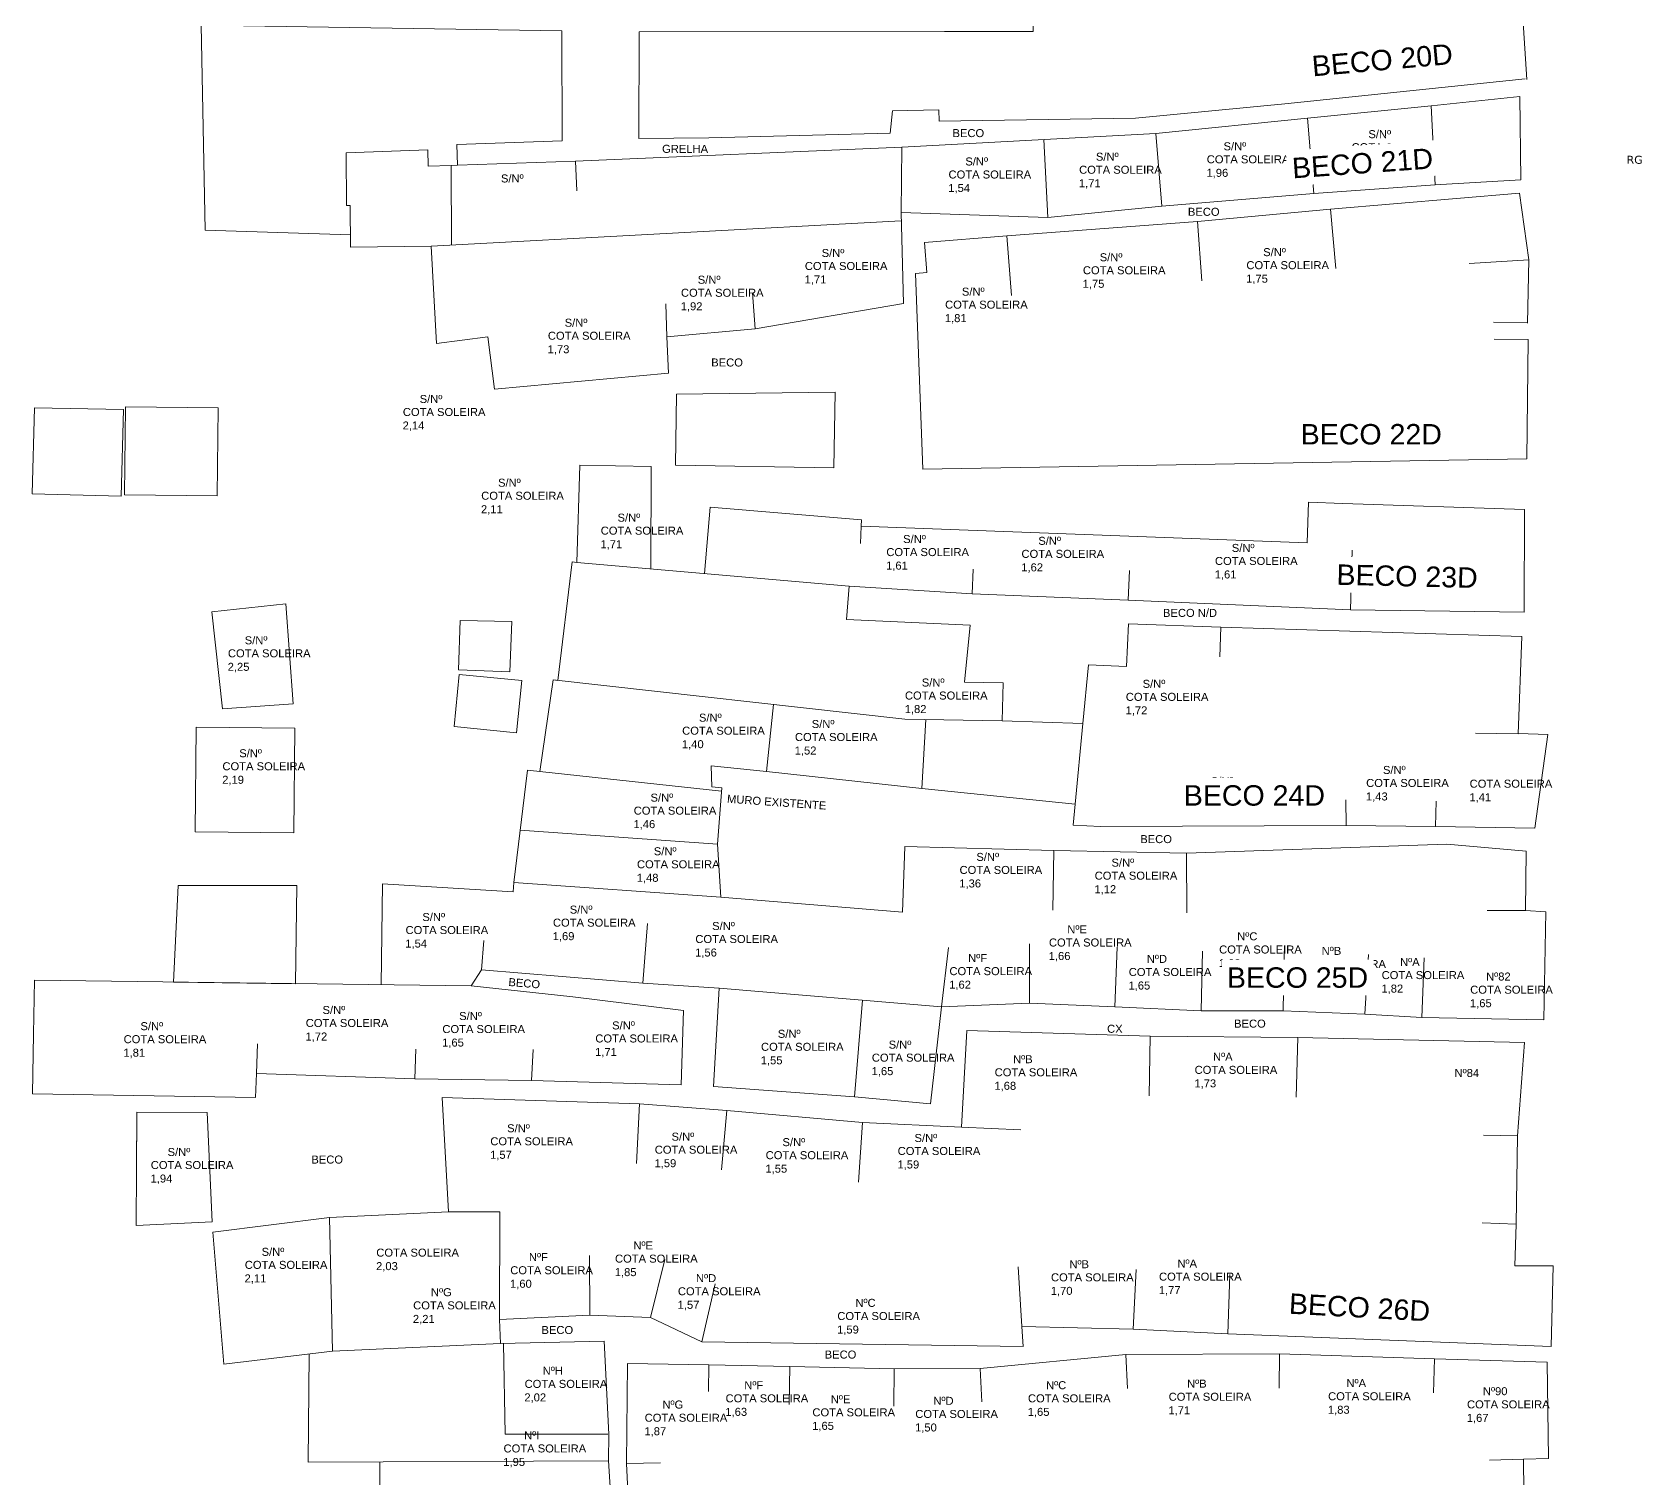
# Model space of a CAD drawing. Header units: metres. Extents: x 359101 to 360669, y 7352318 to 7353133.
# Drawn here: x 359184.8 to 359279.3, y 7352443.3 to 7352528.2 of the extents above; entities that cross this region are included whole.
import ezdxf
from ezdxf.enums import TextEntityAlignment as Align

# ---------------------------------------------------------------- set-up
doc = ezdxf.new("R2010")
doc.units = ezdxf.units.M
doc.header["$LTSCALE"] = 2.5
doc.set_wipeout_variables(frame=1)
doc.layers.add('AVT-LT-CAD-ETIQUETA NOME DE RUA', color=4, linetype='Continuous', lineweight=0)
doc.layers.add('AVT-LT-CAD-ETIQUETA NUMERO DE CASA', color=252, linetype='Continuous', lineweight=0, true_color=0x858585)
doc.layers.add('AVT-LT-URB-DIVISA TERRENO OU AL PREDIAL', color=251, linetype='Continuous', lineweight=13, true_color=0x5c5c5c)
doc.styles.add('ARIAL', font='arial.ttf')
doc.styles.add('CARIMBO', font='arial.ttf', dxfattribs={"height": 2})
doc.styles.get("Standard").update_dxf_attribs({"font": 'arial.ttf'})

msp = doc.modelspace()

# ---------------------------------------------------------------- linework, layer by layer
at = {"layer": 'AVT-LT-URB-DIVISA TERRENO OU AL PREDIAL'}
for p, q in [((359258.392, 7352523.989), (359272.51, 7352525.457)), ((359249.621, 7352523.155), (359258.392, 7352523.989)), ((359266.972, 7352523.867), (359259.715, 7352523.144)), ((359272.186, 7352524.415), (359266.972, 7352523.867)), ((359272.238, 7352519.526), (359272.186, 7352524.415)), ((359235.224, 7352522.277), (359235.343, 7352523.591)), ((359235.343, 7352523.591), (359238.077, 7352523.638)), ((359238.077, 7352523.638), (359238.092, 7352522.969)), ((359238.092, 7352522.969), (359249.621, 7352523.155)), ((359259.715, 7352523.144), (359250.822, 7352522.246)), ((359220.459, 7352521.967), (359224.56, 7352521.994)), ((359224.56, 7352521.994), (359235.224, 7352522.277)), ((359250.822, 7352522.246), (359235.904, 7352521.449)), ((359209.762, 7352521.61), (359215.956, 7352521.829)), ((359209.806, 7352520.386), (359209.762, 7352521.61)), ((359235.904, 7352521.449), (359216.747, 7352520.632)), ((359216.747, 7352520.632), (359209.806, 7352520.386)), ((359260.1, 7352518.729), (359267.223, 7352519.232)), ((359267.223, 7352519.232), (359272.238, 7352519.526)), ((359251.16, 7352517.977), (359260.1, 7352518.729)), ((359272.17, 7352518.746), (359261.063, 7352517.815)), ((359272.71, 7352514.829), (359272.17, 7352518.746)), ((359235.994, 7352512.278), (359235.852, 7352517.613)), ((359235.852, 7352517.613), (359244.477, 7352517.312)), ((359244.477, 7352517.312), (359251.16, 7352517.977)), ((359261.063, 7352517.815), (359253.258, 7352517.085)), ((359242.075, 7352516.238), (359237.226, 7352515.845)), ((359253.258, 7352517.085), (359242.075, 7352516.238)), ((359272.647, 7352511.111), (359272.71, 7352514.829)), ((359227.287, 7352510.774), (359235.994, 7352512.278)), ((359222.108, 7352510.304), (359227.287, 7352510.774)), ((359222.19, 7352508.175), (359222.108, 7352510.304)), ((359272.596, 7352503.153, 1.533), (359272.682, 7352510.157, 1.533)), ((359211.986, 7352507.248), (359222.19, 7352508.175)), ((359272.438, 7352494.152), (359272.464, 7352500.173)), ((359232.798, 7352495.68), (359240.023, 7352495.221)), ((359240.023, 7352495.221), (359249.195, 7352494.843)), ((359249.195, 7352494.843), (359262.238, 7352494.289)), ((359239.917, 7352493.387), (359232.646, 7352493.721)), ((359262.238, 7352494.289), (359272.438, 7352494.152)), ((359239.574, 7352490.046), (359239.917, 7352493.387)), ((359249.205, 7352493.463), (359249.084, 7352490.96)), ((359254.636, 7352493.27), (359249.205, 7352493.463)), ((359272.308, 7352492.713), (359254.636, 7352493.27)), ((359272.099, 7352486.999), (359272.308, 7352492.713)), ((359246.862, 7352491.065), (359246.53, 7352487.608)), ((359249.084, 7352490.96), (359246.862, 7352491.065)), ((359241.86, 7352489.992), (359239.574, 7352490.046)), ((359241.794, 7352487.776), (359241.86, 7352489.992)), ((359246.53, 7352487.608), (359241.794, 7352487.776)), ((359273.829, 7352486.965, 1.533), (359272.1, 7352487.028)), ((359273.077, 7352481.47, 1.533), (359273.829, 7352486.965, 1.533)), ((359237.068, 7352483.792), (359246.077, 7352482.879)), ((359246.077, 7352482.879), (359245.959, 7352481.652)), ((359245.959, 7352481.652), (359247.567, 7352481.574)), ((359247.567, 7352481.574), (359261.981, 7352481.631)), ((359261.981, 7352481.631), (359267.243, 7352481.56)), ((359267.243, 7352481.56), (359273.077, 7352481.47))]:
    msp.add_line(p, q, dxfattribs=at)
at = {"layer": 'AVT-LT-URB-DIVISA TERRENO OU AL PREDIAL', "flags": 128}
for points, elevation in [([(359272.591, 7352525.428), (359272.225, 7352531.218), (359272.148, 7352535.256), (359271.837, 7352541.486)], 1.79), ([(359272.591, 7352525.428), (359272.591, 7352525.428)], 1.79), ([(359272.641, 7352511.151), (359270.641, 7352511.176)], 1.694), ([(359272.682, 7352510.157), (359270.682, 7352510.182)], 1.533), ([(359272.596, 7352503.153), (359237.141, 7352502.537)], 1.533), ([(359274.033, 7352451.04), (359274.138, 7352455.775), (359271.89, 7352455.776), (359271.981, 7352458.221), (359272.048, 7352463.411), (359272.47, 7352468.884)], 1.577), ([(359272.048, 7352463.411), (359270.048, 7352463.437)], 1.577), ([(359271.981, 7352458.221), (359269.982, 7352458.298)], 1.577)]:
    msp.add_lwpolyline(points, dxfattribs=dict(at, elevation=elevation))
at = {"layer": 'AVT-LT-URB-DIVISA TERRENO OU AL PREDIAL', "ltscale": 3, "flags": 128}
for points in [[(359220.459, 7352521.967), (359220.478, 7352528.216), (359238.398, 7352528.231), (359243.606, 7352528.235), (359243.605, 7352530.066), (359244.476, 7352530.066), (359244.589, 7352535.861)], [(359215.956, 7352521.829), (359215.945, 7352528.281), (359194.749, 7352528.609), (359194.985, 7352516.569), (359203.529, 7352516.3)], [(359237.226, 7352515.845), (359237.368, 7352514.083), (359236.696, 7352514.028), (359237.141, 7352502.537)], [(359184.98, 7352506.147), (359184.837, 7352501.096), (359190.053, 7352500.949), (359190.196, 7352506.039), (359184.98, 7352506.147)], [(359190.315, 7352506.2), (359195.753, 7352506.144), (359195.7, 7352500.979), (359190.255, 7352501.035), (359190.315, 7352506.2)], [(359214.653, 7352484.786), (359215.431, 7352490.17), (359215.711, 7352490.139), (359216.537, 7352497.1), (359216.813, 7352497.067), (359216.994, 7352502.774)], [(359221.169, 7352496.689), (359221.189, 7352502.705), (359216.994, 7352502.774)], [(359261.792, 7352500.532), (359259.774, 7352500.6), (359259.694, 7352498.226), (359233.51, 7352499.189), (359233.524, 7352499.574), (359224.64, 7352500.305), (359224.32, 7352496.416)], [(359233.51, 7352499.189), (359233.473, 7352498.175)], [(359216.813, 7352497.067), (359232.798, 7352495.68)], [(359209.973, 7352493.657), (359209.861, 7352490.764), (359212.878, 7352490.647), (359212.992, 7352493.597), (359209.973, 7352493.657)], [(359209.62, 7352487.426), (359209.914, 7352490.493), (359213.578, 7352490.142), (359213.283, 7352487.059), (359209.62, 7352487.426)], [(359215.431, 7352490.17), (359236.067, 7352487.865), (359241.794, 7352487.776)], [(359225.275, 7352477.408), (359213.116, 7352478.281), (359213.917, 7352484.865), (359225.319, 7352483.637)], [(359193.143, 7352472.429), (359193.408, 7352478.11), (359200.367, 7352478.11), (359200.293, 7352472.337), (359193.143, 7352472.429)], [(359213.116, 7352478.281), (359213.076, 7352477.728), (359205.403, 7352478.19), (359205.327, 7352472.272)], [(359211.221, 7352473.15), (359211.362, 7352474.877)], [(359190.99, 7352464.802), (359190.933, 7352458.142), (359195.408, 7352458.351)], [(359196.097, 7352449.989), (359202.478, 7352450.765), (359202.291, 7352458.606)], [(359202.478, 7352450.765), (359212.338, 7352451.216)], [(359218.646, 7352445.888), (359212.611, 7352445.883), (359212.506, 7352451.219)], [(359201.105, 7352450.598), (359201.034, 7352444.235), (359218.679, 7352444.314)], [(359218.969, 7352439.696), (359205.27, 7352439.329), (359205.248, 7352444.254)]]:
    msp.add_lwpolyline(points, dxfattribs=at)
at = {"layer": 'AVT-LT-URB-DIVISA TERRENO OU AL PREDIAL', "flags": 128}
for points in [[(359267.223, 7352519.232), (359266.972, 7352523.867)], [(359260.1, 7352518.73), (359259.715, 7352523.144)], [(359244.477, 7352517.312), (359244.232, 7352521.894)], [(359251.16, 7352517.977), (359250.822, 7352522.246)], [(359235.852, 7352517.613), (359235.904, 7352521.449)], [(359216.747, 7352520.632), (359216.821, 7352518.884)], [(359261.063, 7352517.815), (359261.389, 7352514.33)], [(359242.075, 7352516.238), (359242.339, 7352512.748)], [(359253.258, 7352517.085), (359253.522, 7352513.595)], [(359272.71, 7352514.829), (359269.216, 7352514.619)], [(359227.287, 7352510.774), (359227.129, 7352512.898)], [(359222.108, 7352510.304), (359222.034, 7352512.241)], [(359272.464, 7352500.173), (359261.79, 7352500.532)], [(359262.238, 7352494.289), (359262.336, 7352497.787)], [(359240.023, 7352495.221), (359240.083, 7352496.671)], [(359249.195, 7352494.843), (359249.267, 7352496.592)], [(359254.636, 7352493.27), (359254.581, 7352491.521)], [(359227.956, 7352484.789), (359228.361, 7352488.725)], [(359246.077, 7352482.879), (359246.53, 7352487.608)], [(359272.099, 7352486.999), (359269.576, 7352487.051)], [(359273.708, 7352476.563), (359272.515, 7352476.636), (359272.568, 7352480.116), (359267.907, 7352480.519), (359252.607, 7352479.999), (359244.834, 7352480.149), (359236.085, 7352480.394), (359235.935, 7352476.539), (359225.275, 7352477.408), (359225.076, 7352480.534), (359225.335, 7352483.837), (359224.743, 7352483.885), (359224.71, 7352485.12), (359227.956, 7352484.789), (359237.068, 7352483.792)], [(359261.981, 7352481.631), (359261.975, 7352483.131)], [(359267.243, 7352481.56), (359267.266, 7352483.06)], [(359225.076, 7352480.534), (359213.488, 7352481.346)], [(359244.834, 7352480.149), (359244.767, 7352476.649)], [(359252.607, 7352479.999), (359252.632, 7352476.499)], [(359272.515, 7352476.636), (359270.271, 7352476.639)], [(359273.605, 7352470.214), (359273.708, 7352476.563)], [(359220.699, 7352472.376), (359220.96, 7352475.866)], [(359243.392, 7352471.185), (359243.394, 7352474.685)], [(359238.237, 7352470.98), (359238.638, 7352474.457)], [(359248.398, 7352470.981), (359248.54, 7352474.478)], [(359253.479, 7352470.743), (359253.564, 7352474.242)], [(359258.286, 7352470.735), (359258.358, 7352474.234)], [(359263.09, 7352470.546), (359263.293, 7352474.04)], [(359266.426, 7352470.352), (359266.562, 7352473.849)], [(359273.605, 7352470.214), (359266.426, 7352470.352), (359263.09, 7352470.546), (359258.286, 7352470.735), (359253.479, 7352470.743), (359248.398, 7352470.981), (359243.392, 7352471.185), (359238.237, 7352470.98), (359237.578, 7352465.282), (359233.112, 7352465.702), (359224.845, 7352466.297), (359225.167, 7352472.073), (359220.699, 7352472.376), (359211.221, 7352473.15), (359210.605, 7352472.204), (359216.589, 7352471.565), (359223.082, 7352470.765), (359222.941, 7352466.406), (359214.164, 7352466.645), (359207.31, 7352466.752), (359197.999, 7352467.059), (359197.947, 7352465.662), (359184.861, 7352465.871), (359184.916, 7352469.371)], [(359184.916, 7352469.371), (359184.967, 7352472.534), (359210.605, 7352472.204)], [(359225.167, 7352472.073), (359238.237, 7352470.98)], [(359233.112, 7352465.702), (359233.586, 7352471.369)], [(359195.437, 7352457.751), (359202.291, 7352458.606), (359209.285, 7352458.946), (359208.905, 7352465.652), (359220.506, 7352465.277), (359225.616, 7352464.886), (359233.592, 7352464.179), (359239.401, 7352463.908), (359239.709, 7352469.579), (359250.487, 7352469.253), (359259.152, 7352469.179), (359272.47, 7352468.884)], [(359250.487, 7352469.253), (359250.42, 7352465.754)], [(359259.152, 7352469.179), (359259.061, 7352465.68)], [(359197.999, 7352467.059), (359198.057, 7352468.808)], [(359207.31, 7352466.752), (359207.368, 7352468.501)], [(359214.164, 7352466.645), (359214.244, 7352468.464)], [(359220.506, 7352465.277), (359220.316, 7352461.782)], [(359190.96, 7352461.302), (359190.99, 7352464.802), (359195.108, 7352464.767), (359195.408, 7352458.351)], [(359225.616, 7352464.886), (359225.307, 7352461.4)], [(359233.592, 7352464.179), (359233.356, 7352460.687)], [(359239.401, 7352463.908), (359242.897, 7352463.746)], [(359209.285, 7352458.946), (359212.293, 7352458.937)], [(359212.274, 7352452.617), (359212.293, 7352458.937)], [(359195.437, 7352457.751), (359196.097, 7352449.989)], [(359217.573, 7352452.877), (359217.551, 7352456.377)], [(359221.139, 7352452.747), (359221.975, 7352456.146)], [(359242.952, 7352452.216), (359242.722, 7352455.708)], [(359249.492, 7352452.054), (359249.668, 7352455.549)], [(359255.035, 7352451.774), (359255.158, 7352455.271)], [(359224.148, 7352451.307), (359224.947, 7352454.715)], [(359274.033, 7352451.04), (359255.035, 7352451.774), (359249.492, 7352452.054), (359242.952, 7352452.216), (359243.03, 7352451.032), (359224.148, 7352451.307), (359221.139, 7352452.747), (359217.573, 7352452.877), (359212.274, 7352452.617), (359212.338, 7352451.216), (359218.413, 7352451.348), (359218.694, 7352445.889), (359218.679, 7352444.314), (359218.969, 7352439.696)], [(359219.956, 7352439.769), (359219.738, 7352444.167), (359219.795, 7352450.035), (359224.565, 7352449.954), (359229.33, 7352449.855), (359235.441, 7352449.718), (359240.505, 7352449.742), (359249.053, 7352450.561), (359258.083, 7352450.598), (359267.171, 7352450.308), (359273.797, 7352450.118), (359273.876, 7352444.451), (359272.41, 7352444.417), (359272.482, 7352436.886)], [(359249.053, 7352450.561), (359249.153, 7352448.561)], [(359258.083, 7352450.598), (359258.055, 7352448.598)], [(359267.171, 7352450.308), (359267.114, 7352448.309)], [(359224.565, 7352449.954), (359224.539, 7352448.401)], [(359229.33, 7352449.855), (359229.284, 7352447.628)], [(359235.441, 7352449.718), (359235.421, 7352447.534)], [(359240.505, 7352449.742), (359240.603, 7352447.788)], [(359272.41, 7352444.417), (359270.411, 7352444.37)], [(359219.738, 7352444.167), (359221.738, 7352444.207)]]:
    msp.add_lwpolyline(points, dxfattribs=at)
at = {"layer": 'AVT-LT-URB-DIVISA TERRENO OU AL PREDIAL', "ltscale": 3, "flags": 128}
for points, elevation in [([(359208.255, 7352515.63), (359203.536, 7352515.585), (359203.513, 7352518.022), (359203.3, 7352518.02), (359203.27, 7352521.115), (359208.059, 7352521.285), (359208.093, 7352520.324), (359209.441, 7352520.373)], 1.731), ([(359209.806, 7352520.386), (359209.441, 7352520.373), (359209.464, 7352515.696)], 1.563), ([(359211.986, 7352507.248), (359211.592, 7352510.316), (359208.58, 7352509.93), (359208.255, 7352515.63), (359235.865, 7352517.128)], 1.731), ([(359222.669, 7352506.942), (359222.603, 7352502.783), (359231.917, 7352502.627), (359231.991, 7352507.074), (359222.669, 7352506.942)], 1.845), ([(359232.798, 7352495.68), (359232.646, 7352493.721)], 1.532), ([(359200.158, 7352488.773), (359199.73, 7352494.639), (359195.393, 7352494.161), (359196.02, 7352488.471)], 2.194), ([(359200.158, 7352488.773), (359196.02, 7352488.471)], 2.194), ([(359237.068, 7352483.793), (359237.31, 7352487.845)], 1.591)]:
    msp.add_lwpolyline(points, dxfattribs=dict(at, elevation=elevation))
at = {"layer": 'AVT-LT-URB-DIVISA TERRENO OU AL PREDIAL', "ltscale": 3, "elevation": 1.796, "flags": 128}
msp.add_lwpolyline([(359200.208, 7352481.193), (359200.263, 7352487.345), (359194.462, 7352487.397), (359194.407, 7352481.245)], close=True, dxfattribs=at)

# ---------------------------------------------------------------- texts
at = {"layer": 'AVT-LT-CAD-ETIQUETA NUMERO DE CASA', "color": 8, "style": 'ARIAL'}
for s, p in [('BECO', (359239.805, 7352522.275)), ('S/Nº', (359263.961, 7352522.221)), ('GRELHA', (359223.173, 7352521.35)), ('S/Nº', (359247.964, 7352520.897)), ('S/Nº', (359255.458, 7352521.509)), ('S/Nº', (359240.297, 7352520.618)), ('S/Nº', (359213.028, 7352519.621)), ('BECO', (359253.628, 7352517.654)), ('S/Nº', (359231.859, 7352515.247)), ('S/Nº', (359257.785, 7352515.295)), ('S/Nº', (359248.185, 7352514.995)), ('S/Nº', (359224.585, 7352513.675)), ('S/Nº', (359240.094, 7352512.977)), ('S/Nº', (359216.771, 7352511.151)), ('BECO', (359225.639, 7352508.807)), ('S/Nº', (359208.255, 7352506.675)), ('S/Nº', (359212.857, 7352501.758)), ('S/Nº', (359219.874, 7352499.707)), ('S/Nº', (359236.644, 7352498.45)), ('S/Nº', (359244.58, 7352498.346)), ('S/Nº', (359255.941, 7352497.929)), ('BECO N/D', (359252.822, 7352494.114)), ('S/Nº', (359197.984, 7352492.506)), ('S/Nº', (359237.738, 7352490.027)), ('S/Nº', (359250.706, 7352489.95)), ('S/Nº', (359224.655, 7352487.964)), ('S/Nº', (359231.278, 7352487.592)), ('S/Nº', (359197.662, 7352485.875)), ('S/Nº', (359264.818, 7352484.895)), ('S/Nº', (359254.71, 7352484.244)), ('S/Nº', (359221.811, 7352483.27)), ('S/Nº', (359222.003, 7352480.12)), ('BECO', (359250.831, 7352480.825)), ('S/Nº', (359240.943, 7352479.788)), ('S/Nº', (359248.877, 7352479.452)), ('S/Nº', (359217.068, 7352476.694)), ('S/Nº', (359208.414, 7352476.259)), ('S/Nº', (359225.429, 7352475.733)), ('NºE', (359246.192, 7352475.528)), ('NºC', (359256.185, 7352475.117)), ('NºF', (359240.349, 7352473.845)), ('NºD', (359250.879, 7352473.796)), ('NºB', (359261.127, 7352474.267)), ('NºA', (359265.729, 7352473.615)), ('Nº82', (359270.927, 7352472.757)), ('S/Nº', (359202.553, 7352470.802)), ('S/Nº', (359191.86, 7352469.851)), ('S/Nº', (359210.575, 7352470.446)), ('S/Nº', (359219.557, 7352469.894)), ('CX', (359248.408, 7352469.689)), ('BECO', (359256.339, 7352469.991)), ('S/Nº', (359229.285, 7352469.403)), ('S/Nº', (359235.793, 7352468.768)), ('NºB', (359243.005, 7352467.907)), ('NºA', (359254.747, 7352468.05)), ('Nº84', (359269.077, 7352467.093)), ('S/Nº', (359213.391, 7352463.857)), ('S/Nº', (359223.046, 7352463.364)), ('S/Nº', (359237.311, 7352463.288)), ('S/Nº', (359193.455, 7352462.464)), ('S/Nº', (359229.559, 7352463.042)), ('BECO', (359202.16, 7352462.011)), ('S/Nº', (359198.975, 7352456.602)), ('NºE', (359220.713, 7352456.969)), ('NºF', (359214.562, 7352456.286)), ('NºB', (359246.313, 7352455.87)), ('NºA', (359252.656, 7352455.91)), ('NºD', (359224.405, 7352455.051)), ('NºG', (359208.861, 7352454.222)), ('NºC', (359233.767, 7352453.598)), ('BECO', (359215.671, 7352452.003)), ('BECO', (359232.301, 7352450.561)), ('NºH', (359215.405, 7352449.614)), ('NºA', (359262.584, 7352448.888)), ('NºF', (359227.206, 7352448.766)), ('NºE', (359232.303, 7352447.943)), ('NºC', (359244.96, 7352448.764)), ('NºB', (359253.222, 7352448.858)), ('Nº90', (359270.741, 7352448.411)), ('NºG', (359222.453, 7352447.627)), ('NºD', (359238.345, 7352447.849)), ('NºI', (359214.168, 7352445.824))]:
    msp.add_text(s, height=0.47, dxfattribs=at).set_placement(p, align=Align.MIDDLE)
for s, p in [('COTA SOLEIRA', (359253.804, 7352520.5, -992.872)), ('COTA SOLEIRA', (359262.307, 7352521.212, -992.872)), ('COTA SOLEIRA', (359238.642, 7352519.609, -992.872)), ('COTA SOLEIRA', (359246.31, 7352519.888, -992.872)), ('1,96', (359253.79, 7352519.707, -992.872)), ('2,04', (359262.293, 7352520.419, -992.872)), ('1,54', (359238.628, 7352518.816, -992.872)), ('1,71', (359246.295, 7352519.095, -992.872)), ('COTA SOLEIRA', (359230.205, 7352514.238, -992.872)), ('COTA SOLEIRA', (359246.531, 7352513.986, -992.872)), ('COTA SOLEIRA', (359256.131, 7352514.286, -992.872)), ('1,71', (359230.191, 7352513.445, -992.872)), ('1,75', (359246.517, 7352513.193, -992.872)), ('1,75', (359256.116, 7352513.493, -992.872)), ('COTA SOLEIRA', (359222.931, 7352512.666, -992.872)), ('COTA SOLEIRA', (359238.44, 7352511.968, -992.872)), ('1,92', (359222.916, 7352511.873, -992.872)), ('1,81', (359238.426, 7352511.175, -992.872)), ('COTA SOLEIRA', (359215.117, 7352510.142, -992.872)), ('1,73', (359215.102, 7352509.349, -992.872)), ('COTA SOLEIRA', (359206.601, 7352505.666, -992.872)), ('2,14', (359206.587, 7352504.873, -992.872)), ('COTA SOLEIRA', (359211.203, 7352500.749, -992.872)), ('2,11', (359211.188, 7352499.956, -992.872)), ('COTA SOLEIRA', (359218.22, 7352498.699, -992.872)), ('1,71', (359218.205, 7352497.905, -992.872)), ('COTA SOLEIRA', (359234.99, 7352497.441, -992.872)), ('COTA SOLEIRA', (359242.926, 7352497.337, -992.872)), ('COTA SOLEIRA', (359254.287, 7352496.92, -992.872)), ('1,61', (359234.976, 7352496.648, -992.872)), ('1,62', (359242.912, 7352496.544, -992.872)), ('1,61', (359254.272, 7352496.127, -992.872)), ('COTA SOLEIRA', (359196.33, 7352491.497, -992.872)), ('2,25', (359196.315, 7352490.704, -992.872)), ('COTA SOLEIRA', (359236.083, 7352489.018, -992.872)), ('COTA SOLEIRA', (359249.052, 7352488.941, -992.872)), ('1,82', (359236.069, 7352488.225, -992.872)), ('1,72', (359249.038, 7352488.148, -992.872)), ('COTA SOLEIRA', (359223.001, 7352486.955, -992.872)), ('COTA SOLEIRA', (359229.624, 7352486.583, -992.872)), ('1,40', (359222.986, 7352486.162, -992.872)), ('1,52', (359229.609, 7352485.79, -992.872)), ('COTA SOLEIRA', (359196.008, 7352484.866, -992.872)), ('2,19', (359195.993, 7352484.073, -992.872)), ('COTA SOLEIRA', (359263.164, 7352483.886, -992.872)), ('COTA SOLEIRA', (359269.24, 7352483.843, -992.872)), ('COTA SOLEIRA', (359253.056, 7352483.236, -992.872)), ('1,43', (359263.15, 7352483.093, -992.872)), ('1,41', (359269.226, 7352483.05, -992.872)), ('COTA SOLEIRA', (359220.157, 7352482.261, -992.872)), ('1,26', (359253.041, 7352482.442, -992.872)), ('1,46', (359220.143, 7352481.468, -992.872)), ('COTA SOLEIRA', (359220.349, 7352479.111, -992.872)), ('1,48', (359220.335, 7352478.318, -992.872)), ('COTA SOLEIRA', (359239.289, 7352478.779, -992.872)), ('1,36', (359239.274, 7352477.986, -992.872)), ('COTA SOLEIRA', (359247.223, 7352478.443, -992.872)), ('1,12', (359247.208, 7352477.65, -992.872)), ('COTA SOLEIRA', (359206.76, 7352475.25, -992.872)), ('COTA SOLEIRA', (359215.414, 7352475.685, -992.872)), ('1,54', (359206.745, 7352474.457, -992.872)), ('1,69', (359215.399, 7352474.892, -992.872)), ('COTA SOLEIRA', (359223.775, 7352474.724, -992.872)), ('COTA SOLEIRA', (359244.538, 7352474.519, -992.872)), ('1,56', (359223.761, 7352473.931, -992.872)), ('1,66', (359244.523, 7352473.726, -992.872)), ('COTA SOLEIRA', (359254.531, 7352474.108, -992.872)), ('1,28', (359254.516, 7352473.315, -992.872)), ('COTA SOLEIRA', (359259.473, 7352473.258, -992.872)), ('COTA SOLEIRA', (359238.695, 7352472.837, -992.872)), ('COTA SOLEIRA', (359249.225, 7352472.787, -992.872)), ('1,80', (359259.458, 7352472.465, -992.872)), ('COTA SOLEIRA', (359264.075, 7352472.606, -992.872)), ('1,62', (359238.68, 7352472.043, -992.872)), ('1,65', (359249.21, 7352471.993, -992.872)), ('1,82', (359264.061, 7352471.813, -992.872)), ('COTA SOLEIRA', (359269.273, 7352471.748, -992.872)), ('1,65', (359269.258, 7352470.955, -992.872)), ('COTA SOLEIRA', (359200.899, 7352469.793, -992.872)), ('COTA SOLEIRA', (359208.921, 7352469.437, -992.872)), ('COTA SOLEIRA', (359190.206, 7352468.842, -992.872)), ('1,72', (359200.884, 7352469, -992.872)), ('1,65', (359208.906, 7352468.644, -992.872)), ('COTA SOLEIRA', (359217.903, 7352468.885, -992.872)), ('1,81', (359190.191, 7352468.049, -992.872)), ('1,71', (359217.889, 7352468.092, -992.872)), ('COTA SOLEIRA', (359227.631, 7352468.395, -992.872)), ('1,55', (359227.616, 7352467.601, -992.872)), ('COTA SOLEIRA', (359234.139, 7352467.759, -992.872)), ('1,65', (359234.125, 7352466.966, -992.872)), ('COTA SOLEIRA', (359241.351, 7352466.898, -992.872)), ('COTA SOLEIRA', (359253.093, 7352467.041, -992.872)), ('1,68', (359241.336, 7352466.105, -992.872)), ('1,73', (359253.079, 7352466.248, -992.872)), ('COTA SOLEIRA', (359211.737, 7352462.848, -992.872)), ('1,57', (359211.723, 7352462.055, -992.872)), ('COTA SOLEIRA', (359221.392, 7352462.355, -992.872)), ('COTA SOLEIRA', (359227.905, 7352462.033, -992.872)), ('COTA SOLEIRA', (359235.657, 7352462.279, -992.872)), ('COTA SOLEIRA', (359191.801, 7352461.455, -992.872)), ('1,59', (359221.378, 7352461.562, -992.872)), ('1,55', (359227.89, 7352461.24, -992.872)), ('1,59', (359235.643, 7352461.486, -992.872)), ('1,94', (359191.787, 7352460.662, -992.872)), ('COTA SOLEIRA', (359205.043, 7352456.312, -992.872)), ('COTA SOLEIRA', (359197.321, 7352455.593, -992.872)), ('2,03', (359205.028, 7352455.519, -992.872)), ('COTA SOLEIRA', (359212.908, 7352455.277, -992.872)), ('COTA SOLEIRA', (359219.059, 7352455.96, -992.872)), ('2,11', (359197.306, 7352454.799, -992.872)), ('1,60', (359212.893, 7352454.484, -992.872)), ('1,85', (359219.045, 7352455.167, -992.872)), ('COTA SOLEIRA', (359244.659, 7352454.861, -992.872)), ('COTA SOLEIRA', (359251.002, 7352454.901, -992.872)), ('COTA SOLEIRA', (359222.751, 7352454.042, -992.872)), ('1,70', (359244.645, 7352454.068, -992.872)), ('1,77', (359250.988, 7352454.108, -992.872)), ('COTA SOLEIRA', (359207.206, 7352453.214, -992.872)), ('1,57', (359222.736, 7352453.248, -992.872)), ('COTA SOLEIRA', (359232.113, 7352452.589, -992.872)), ('2,21', (359207.192, 7352452.42, -992.872)), ('1,59', (359232.098, 7352451.796, -992.872)), ('2,02', (359213.736, 7352447.812, -992.872)), ('COTA SOLEIRA', (359213.751, 7352448.605, -992.872)), ('COTA SOLEIRA', (359225.552, 7352447.757, -992.872)), ('COTA SOLEIRA', (359243.306, 7352447.755, -992.872)), ('COTA SOLEIRA', (359251.568, 7352447.85, -992.872)), ('COTA SOLEIRA', (359260.93, 7352447.879, -992.872)), ('1,63', (359225.537, 7352446.964, -992.872)), ('COTA SOLEIRA', (359230.649, 7352446.934, -992.872)), ('COTA SOLEIRA', (359236.691, 7352446.84, -992.872)), ('1,65', (359243.292, 7352446.962, -992.872)), ('1,71', (359251.553, 7352447.056, -992.872)), ('1,83', (359260.916, 7352447.086, -992.872)), ('COTA SOLEIRA', (359269.087, 7352447.402, -992.872)), ('COTA SOLEIRA', (359220.799, 7352446.618, -992.872)), ('1,87', (359220.785, 7352445.825, -992.872)), ('1,65', (359230.635, 7352446.141, -992.872)), ('1,50', (359236.676, 7352446.047, -992.872)), ('1,67', (359269.073, 7352446.609, -992.872)), ('COTA SOLEIRA', (359212.514, 7352444.815, -992.872)), ('1,95', (359212.499, 7352444.022, -992.872))]:
    msp.add_text(s, height=0.47, dxfattribs=at).set_placement(p)
for s, rotation, p in [('MURO EXISTENTE', 356, (359228.551, 7352482.994)), ('BECO', 355.32856, (359213.732, 7352472.364))]:
    msp.add_text(s, height=0.47, rotation=rotation, dxfattribs=at).set_placement(p, align=Align.MIDDLE)
at = {"layer": 'AVT-LT-CAD-ETIQUETA NUMERO DE CASA', "insert": (359278.455, 7352520.945, 410.318), "char_height": 0.47, "attachment_point": 1}
msp.add_mtext_dynamic_manual_height_columns('{\\fVerdana|b0|i0|c0|p34;RG}', width=0.47, gutter_width=1, heights=[0.574], dxfattribs=at)

# ---------------------------------------------------------------- next in the draw order: wipeouts: each hides what was drawn before it
at = {"linetype": 'Continuous', "ltscale": 4}
for points in [[(359259.777, 7352525.136), (359268.662, 7352525.927), (359268.477, 7352528), (359259.592, 7352527.209)], [(359258.594, 7352519.154), (359267.491, 7352519.788), (359267.343, 7352521.865), (359258.445, 7352521.23)], [(359259.023, 7352503.554), (359267.942, 7352503.553), (359267.943, 7352505.635), (359259.023, 7352505.636)], [(359261.105, 7352495.324), (359270.022, 7352495.118), (359270.07, 7352497.2), (359261.153, 7352497.406)], [(359252.159, 7352482.349), (359261.079, 7352482.348), (359261.079, 7352484.43), (359252.159, 7352484.431)], [(359254.69, 7352471.656), (359263.61, 7352471.655), (359263.61, 7352473.737), (359254.69, 7352473.738)], [(359258.284, 7352452.539), (359267.191, 7352452.048), (359267.305, 7352454.127), (359258.399, 7352454.618)]]:
    msp.add_wipeout(points, dxfattribs=at).dxf.layer = 'AVT-LT-CAD-ETIQUETA NOME DE RUA'

# ---------------------------------------------------------------- next in the draw order: texts
at = {"layer": 'AVT-LT-CAD-ETIQUETA NOME DE RUA', "linetype": 'Continuous', "ltscale": 4, "style": 'CARIMBO'}
msp.add_text('BECO 20D', height=1.2, rotation=5.08861, dxfattribs=at).set_placement((359264.11, 7352526.566), align=Align.MIDDLE_CENTER)

# ---------------------------------------------------------------- next in the draw order: wipeouts: each hides what was drawn before it
at = {"linetype": 'Continuous', "ltscale": 4}
for points in [[(359258.594, 7352519.154), (359267.491, 7352519.788), (359267.343, 7352521.865), (359258.445, 7352521.23)], [(359259.023, 7352503.554), (359267.942, 7352503.553), (359267.943, 7352505.635), (359259.023, 7352505.636)], [(359261.105, 7352495.324), (359270.022, 7352495.118), (359270.07, 7352497.2), (359261.153, 7352497.406)], [(359252.159, 7352482.349), (359261.079, 7352482.348), (359261.079, 7352484.43), (359252.159, 7352484.431)], [(359254.69, 7352471.656), (359263.61, 7352471.655), (359263.61, 7352473.737), (359254.69, 7352473.738)], [(359258.284, 7352452.539), (359267.191, 7352452.048), (359267.305, 7352454.127), (359258.399, 7352454.618)]]:
    msp.add_wipeout(points, dxfattribs=at).dxf.layer = 'AVT-LT-CAD-ETIQUETA NOME DE RUA'

# ---------------------------------------------------------------- next in the draw order: texts
at = {"layer": 'AVT-LT-CAD-ETIQUETA NOME DE RUA', "linetype": 'Continuous', "ltscale": 4, "style": 'CARIMBO'}
for s, rotation, p in [('BECO 21D', 4.079, (359262.951, 7352520.507)), ('BECO 22D', 359.9955, (359263.466, 7352504.594)), ('BECO 23D', 358.67417, (359265.571, 7352496.262)), ('BECO 24D', 359.9955, (359256.602, 7352483.389)), ('BECO 25D', 359.9955, (359259.134, 7352472.696)), ('BECO 26D', 356.84374, (359262.778, 7352453.334))]:
    msp.add_text(s, height=1.2, rotation=rotation, dxfattribs=at).set_placement(p, align=Align.MIDDLE_CENTER)

doc.saveas('drawing.dxf')
